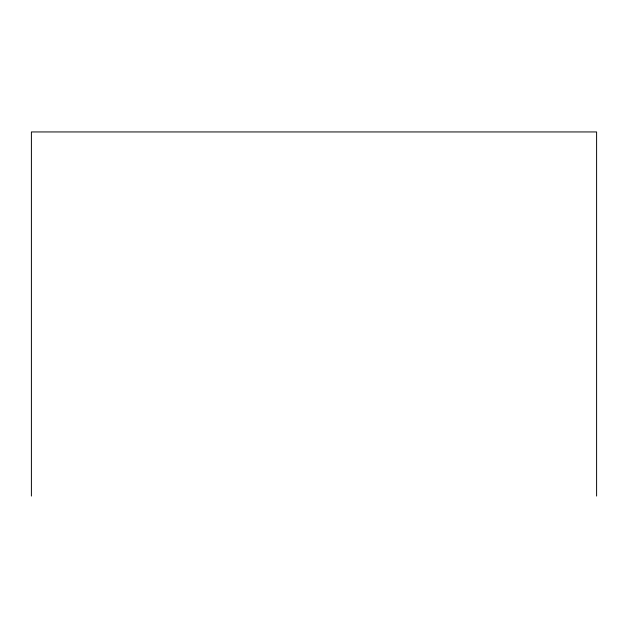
<?xml version="1.0" encoding="UTF-8"?>
<svg xmlns="http://www.w3.org/2000/svg" width="628" height="628" viewBox="0 0 628 628"><rect width="100%" height="100%" fill="white"/><g stroke="black" fill="none" stroke-linecap="round" stroke-linejoin="round"><path stroke-width="0.94" d="M596.6 496.057L596.6 131.943L31.4 131.943L31.4 496.057"/></g></svg>
